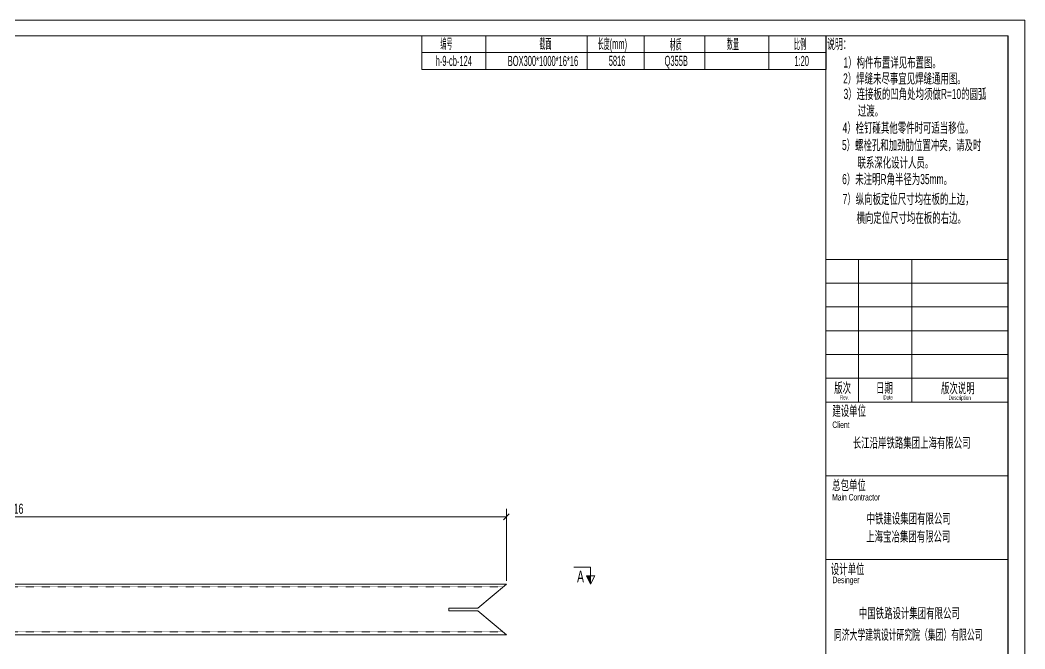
# Model space of a CAD drawing. Header units: millimetres. Extents: x 48 to 11980, y 100 to 8500.
# Drawn here: x 6014 to 11980, y 4766 to 8500 of the extents above; entities that cross this region are included whole.
import ezdxf

# ---------------------------------------------------------------- set-up
doc = ezdxf.new("R2010")
doc.units = ezdxf.units.MM
doc.linetypes.add('XKITLINE00', pattern=[0])
doc.linetypes.add('XKITLINE04', pattern=[3, 0.5, -0.5, 0.5, -0.5, 0.5, -0.5])
for name, color, linetype, lineweight in [('DrawingSheet', 5, 'Continuous', 0), ('OtherObjectType', 1, 'Continuous', 0), ('Part', 2, 'Continuous', 0), ('Section', 6, 'Continuous', 0), ('Z-DIMENSIONS', 1, 'Continuous', 0)]:
    doc.layers.add(name, color=color, linetype=linetype, lineweight=lineweight)
doc.styles.add('$TD_AUDIT_GENERATED_(BE)', font='ARIAL.TTF')
doc.styles.add('$TD_AUDIT_GENERATED_(D2)', font='ARIAL.TTF')
doc.styles.add('Arial', font='arial.ttf')
doc.styles.add('romsim', font='ARIAL.TTF')

# ---------------------------------------------------------------- blocks, each defined once
blk = doc.blocks.new('*A1')
at = {"layer": 'Part', "color": 4, "linetype": 'XKITLINE00', "lineweight": 0}
for p, q in [((3441, 5150), (3085, 4850)), ((8901, 5150), (3441, 5150)), ((8901, 5150), (8732.5, 5008)), ((8559, 5008), (8559, 4992)), ((8732.5, 5008), (8559, 5008)), ((8732.5, 4992), (8559, 4992)), ((8901, 4850), (8732.5, 4992)), ((3085, 4850), (8901, 4850))]:
    blk.add_line(p, q, dxfattribs=at)
at = {"layer": 'Part', "color": 7, "linetype": 'XKITLINE04', "lineweight": 0}
for p, q in [((8882, 5134), (3422, 5134)), ((8882, 4866), (3104, 4866))]:
    blk.add_line(p, q, dxfattribs=at)
blk = doc.blocks.new('*A3')
at = {"layer": 'DrawingSheet', "color": 5, "linetype": 'XKITLINE00', "lineweight": 0}
for p, q in [((11980, 8500), (100, 8500)), ((11980, 100), (11980, 8500))]:
    blk.add_line(p, q, dxfattribs=at)
blk = doc.blocks.new('*A4')
at = {"layer": 'OtherObjectType', "color": 7, "linetype": 'XKITLINE00', "lineweight": 0}
for p, q in [((8400, 8207), (8400, 8407)), ((8400, 8407), (10800, 8407)), ((8780, 8207), (8780, 8407)), ((9380, 8207), (9380, 8407)), ((9720, 8207), (9720, 8407)), ((10080, 8207), (10080, 8407)), ((10460, 8207), (10460, 8407)), ((10800, 8407), (10800, 8207)), ((8400, 8307), (10800, 8307)), ((8400, 8207), (10800, 8207))]:
    blk.add_line(p, q, dxfattribs=at)
at = {"layer": 'OtherObjectType', "color": 7, "width": 0.425}
for s, style, p in [('\\M+5B1E0\\M+5BAC5', 'Arial', (8509.8, 8329.8)), ('\\M+5BDD8\\M+5C3E6', 'Arial', (9097.7, 8329.7)), ('\\M+5B3A4\\M+5B6C8(mm)', 'Arial', (9442.7, 8328.8)), ('\\M+5B2C4\\M+5D6CA', 'Arial', (9871, 8325.4)), ('\\M+5CAFD\\M+5C1BF', 'Arial', (10210.7, 8327.7)), ('\\M+5B1C8\\M+5C0FD', 'Arial', (10608.9, 8327.4)), ('h-9-cb-124', '$TD_AUDIT_GENERATED_(BE)', (8481.4, 8227.5)), ('BOX300*1000*16*16', '$TD_AUDIT_GENERATED_(BE)', (8909.6, 8227.3)), ('5816', '$TD_AUDIT_GENERATED_(BE)', (9509.1, 8228.2)), ('Q355B', '$TD_AUDIT_GENERATED_(BE)', (9840.6, 8228)), ('1:20', '$TD_AUDIT_GENERATED_(BE)', (10611.2, 8227.5))]:
    blk.add_text(s, height=60, dxfattribs=dict(at, style=style)).set_placement(p)
blk = doc.blocks.new('*A5')
at = {"layer": 'OtherObjectType', "color": 7, "linetype": 'XKITLINE00', "lineweight": 0}
for p, q in [((100, 8500), (11980, 8500)), ((11980, 100), (11980, 8500)), ((360.1, 8407), (11880.6, 8407)), ((10798, 8406), (10798, 192)), ((10798, 8406), (11879.4, 8406)), ((11879.4, 8406), (11879.4, 192)), ((11880.6, 8407), (11880.6, 193)), ((10798, 7078.9), (11879.4, 7078.9)), ((10991.1, 7078.9), (10991.1, 6231.3)), ((11309, 7078.9), (11309, 6231.3)), ((10798, 6937.6), (11879.4, 6937.6)), ((10798, 6796.4), (11879.4, 6796.4)), ((10798, 6655.1), (11879.4, 6655.1)), ((10798, 6513.8), (11879.4, 6513.8)), ((10798, 6372.6), (11879.4, 6372.6)), ((10798, 6231.3), (11879.4, 6231.3)), ((10798, 5793.3), (11879.4, 5793.3)), ((10798, 5297.3), (11879.4, 5297.3))]:
    blk.add_line(p, q, dxfattribs=at)
at = {"layer": 'OtherObjectType', "color": 7, "style": '$TD_AUDIT_GENERATED_(D2)'}
for s, height, width, p in [('\\M+5CBB5\\M+5C3F7\\M+5A3BA', 60, 0.553327, (10805.8, 8328)), ('1\\M+5A3A9\\M+5B9B9\\M+5BCFE\\M+5B2BC\\M+5D6C3\\M+5CFEA\\M+5BCFB\\M+5B2BC\\M+5D6C3\\M+5CDBC\\M+5A1A3', 60, 0.595, (10903, 8218.4)), ('2\\M+5A3A9\\M+5BAB8\\M+5B7EC\\M+5CEB4\\M+5BEA1\\M+5CAC2\\M+5D2CB\\M+5BCFB\\M+5BAB8\\M+5B7EC\\M+5CDA8\\M+5D3C3\\M+5CDBC\\M+5A1A3', 60, 0.595, (10900.6, 8123.6)), ('3\\M+5A3A9\\M+5C1AC\\M+5BDD3\\M+5B0E5\\M+5B5C4\\M+5B0BC\\M+5BDC7\\M+5B4A6\\M+5BEF9\\M+5D0EB\\M+5D7F6R=10\\M+5B5C4\\M+5D4B2\\M+5BBA1', 60, 0.595, (10903.4, 8031.6)), ('\\M+5B9FD\\M+5B6C9\\M+5A1A3', 60, 0.595, (10988, 7932)), ('4\\M+5A3A9\\M+5CBA8\\M+5B6A4\\M+5C5F6\\M+5C6E4\\M+5CBFB\\M+5C1E3\\M+5BCFE\\M+5CAB1\\M+5BFC9\\M+5CACA\\M+5B5B1\\M+5D2C6\\M+5CEBB\\M+5A1A3', 60, 0.595, (10897.4, 7830.8)), ('5\\M+5A3A9\\M+5C2DD\\M+5CBA8\\M+5BFD7\\M+5BACD\\M+5BCD3\\M+5BEA2\\M+5C0DF\\M+5CEBB\\M+5D6C3\\M+5B3E5\\M+5CDBB\\M+5A3AC\\M+5C7EB\\M+5BCB0\\M+5CAB1', 60, 0.595, (10894, 7728)), ('\\M+5C1AA\\M+5CFB5\\M+5C9EE\\M+5BBAF\\M+5C9E8\\M+5BCC6\\M+5C8CB\\M+5D4B1\\M+5A1A3', 60, 0.595, (10986, 7624)), ('6\\M+5A3A9\\M+5CEB4\\M+5D7A2\\M+5C3F7R\\M+5BDC7\\M+5B0EB\\M+5BEB6\\M+5CEAA35mm\\M+5A1A3', 60, 0.595, (10895, 7525.7)), ('7\\M+5A3A9\\M+5D7DD\\M+5CFF2\\M+5B0E5\\M+5B6A8\\M+5CEBB\\M+5B3DF\\M+5B4E7\\M+5BEF9\\M+5D4DA\\M+5B0E5\\M+5B5C4\\M+5C9CF\\M+5B1DF\\M+5A3AC', 60, 0.595, (10898, 7408)), ('\\M+5BAE1\\M+5CFF2\\M+5B6A8\\M+5CEBB\\M+5B3DF\\M+5B4E7\\M+5BEF9\\M+5D4DA\\M+5B0E5\\M+5B5C4\\M+5D3D2\\M+5B1DF\\M+5A1A3', 60, 0.595, (10980, 7296)), ('\\M+5B0E6\\M+5B4CE', 60, 0.595, (10847.7, 6286.3)), ('\\M+5C8D5\\M+5C6DA', 60, 0.595, (11096, 6286.3)), ('\\M+5B0E6\\M+5B4CE\\M+5CBB5\\M+5C3F7', 60, 0.595, (11481.7, 6284.3)), ('Rev.', 25.43, 0.595, (10881.8, 6246.7)), ('Date', 25.43, 0.595, (11140.1, 6246.7)), ('Description', 25.427, 0.595, (11526.9, 6244.7)), ('\\M+5BDA8\\M+5C9E8\\M+5B5A5\\M+5CEBB', 60, 0.595, (10836.5, 6149.7)), ('Client', 38.54, 0.595, (10836.5, 6077.5)), ('\\M+5B3A4\\M+5BDAD\\M+5D1D8\\M+5B0B6\\M+5CCFA\\M+5C2B7\\M+5BCAF\\M+5CDC5\\M+5C9CF\\M+5BAA3\\M+5D3D0\\M+5CFDE\\M+5B9AB\\M+5CBBE', 60, 0.595, (10957.9, 5960)), ('\\M+5D7DC\\M+5B0FC\\M+5B5A5\\M+5CEBB', 60, 0.595, (10835.5, 5708.3)), ('Main Contractor', 38.545, 0.595, (10835.5, 5647)), ('\\M+5D6D0\\M+5CCFA\\M+5BDA8\\M+5C9E8\\M+5BCAF\\M+5CDC5\\M+5D3D0\\M+5CFDE\\M+5B9AB\\M+5CBBE', 60, 0.595, (11040, 5510)), ('\\M+5C9CF\\M+5BAA3\\M+5B1A6\\M+5D2B1\\M+5BCAF\\M+5CDC5\\M+5D3D0\\M+5CFDE\\M+5B9AB\\M+5CBBE', 60, 0.595, (11037.8, 5403.4)), ('\\M+5C9E8\\M+5BCC6\\M+5B5A5\\M+5CEBB', 60, 0.595, (10827.4, 5210)), ('Desinger', 38.54, 0.595, (10837.5, 5155.9)), ('\\M+5D6D0\\M+5B9FA\\M+5CCFA\\M+5C2B7\\M+5C9E8\\M+5BCC6\\M+5BCAF\\M+5CDC5\\M+5D3D0\\M+5CFDE\\M+5B9AB\\M+5CBBE', 60, 0.595, (10994, 4948)), ('\\M+5CDAC\\M+5BCC3\\M+5B4F3\\M+5D1A7\\M+5BDA8\\M+5D6FE\\M+5C9E8\\M+5BCC6\\M+5D1D0\\M+5BEBF\\M+5D4BA\\M+5A3A8\\M+5BCAF\\M+5CDC5\\M+5A3A9\\M+5D3D0\\M+5CFDE\\M+5B9AB\\M+5CBBE', 60, 0.5525, (10846.5, 4820))]:
    blk.add_text(s, height=height, dxfattribs=dict(at, width=width)).set_placement(p)
blk = doc.blocks.new('*A6')
at = {"layer": 'Z-DIMENSIONS', "color": 3, "linetype": 'XKITLINE00', "lineweight": 0}
for p, q in [((3102, 5567), (3068, 5533)), ((3085, 4870), (3085, 5598)), ((3085, 5550), (8901, 5550)), ((8918, 5567), (8884.1, 5533)), ((8901, 5170), (8901, 5598))]:
    blk.add_line(p, q, dxfattribs=at)
at = {"layer": 'Z-DIMENSIONS', "color": 7}
for p in [(3085, 5550), (8901, 5550)]:
    blk.add_point(p, dxfattribs=at)
at = {"layer": 'Z-DIMENSIONS', "color": 7, "style": 'romsim', "width": 0.6375}
blk.add_text('5816', height=60, dxfattribs=at).set_placement((5915.1, 5568))
blk = doc.blocks.new('*A9')
at = {"layer": 'Section'}
blk.add_hatch(color=6, dxfattribs=at).paths.add_polyline_path([(9401, 5200), (9401, 5150), (9376, 5200)], flags=17)
at = {"layer": 'Section', "color": 6, "linetype": 'XKITLINE00', "lineweight": 0}
for p, q in [((9401, 5250), (9301, 5250)), ((9376, 5200), (9426, 5200)), ((9401, 5150), (9376, 5200)), ((9401, 5250), (9401, 5150)), ((9426, 5200), (9401, 5150))]:
    blk.add_line(p, q, dxfattribs=at)
at = {"layer": 'Section', "color": 6, "style": 'romsim', "width": 0.6375}
blk.add_text('A', height=70, dxfattribs=at).set_placement((9320.6, 5160))

msp = doc.modelspace()

# ---------------------------------------------------------------- block references
at = {"lineweight": 0}
for name in ['*A3', '*A5', '*A4', '*A6', '*A9', '*A1']:
    msp.add_blockref(name, (0, 0), dxfattribs=at)

doc.saveas('drawing.dxf')
